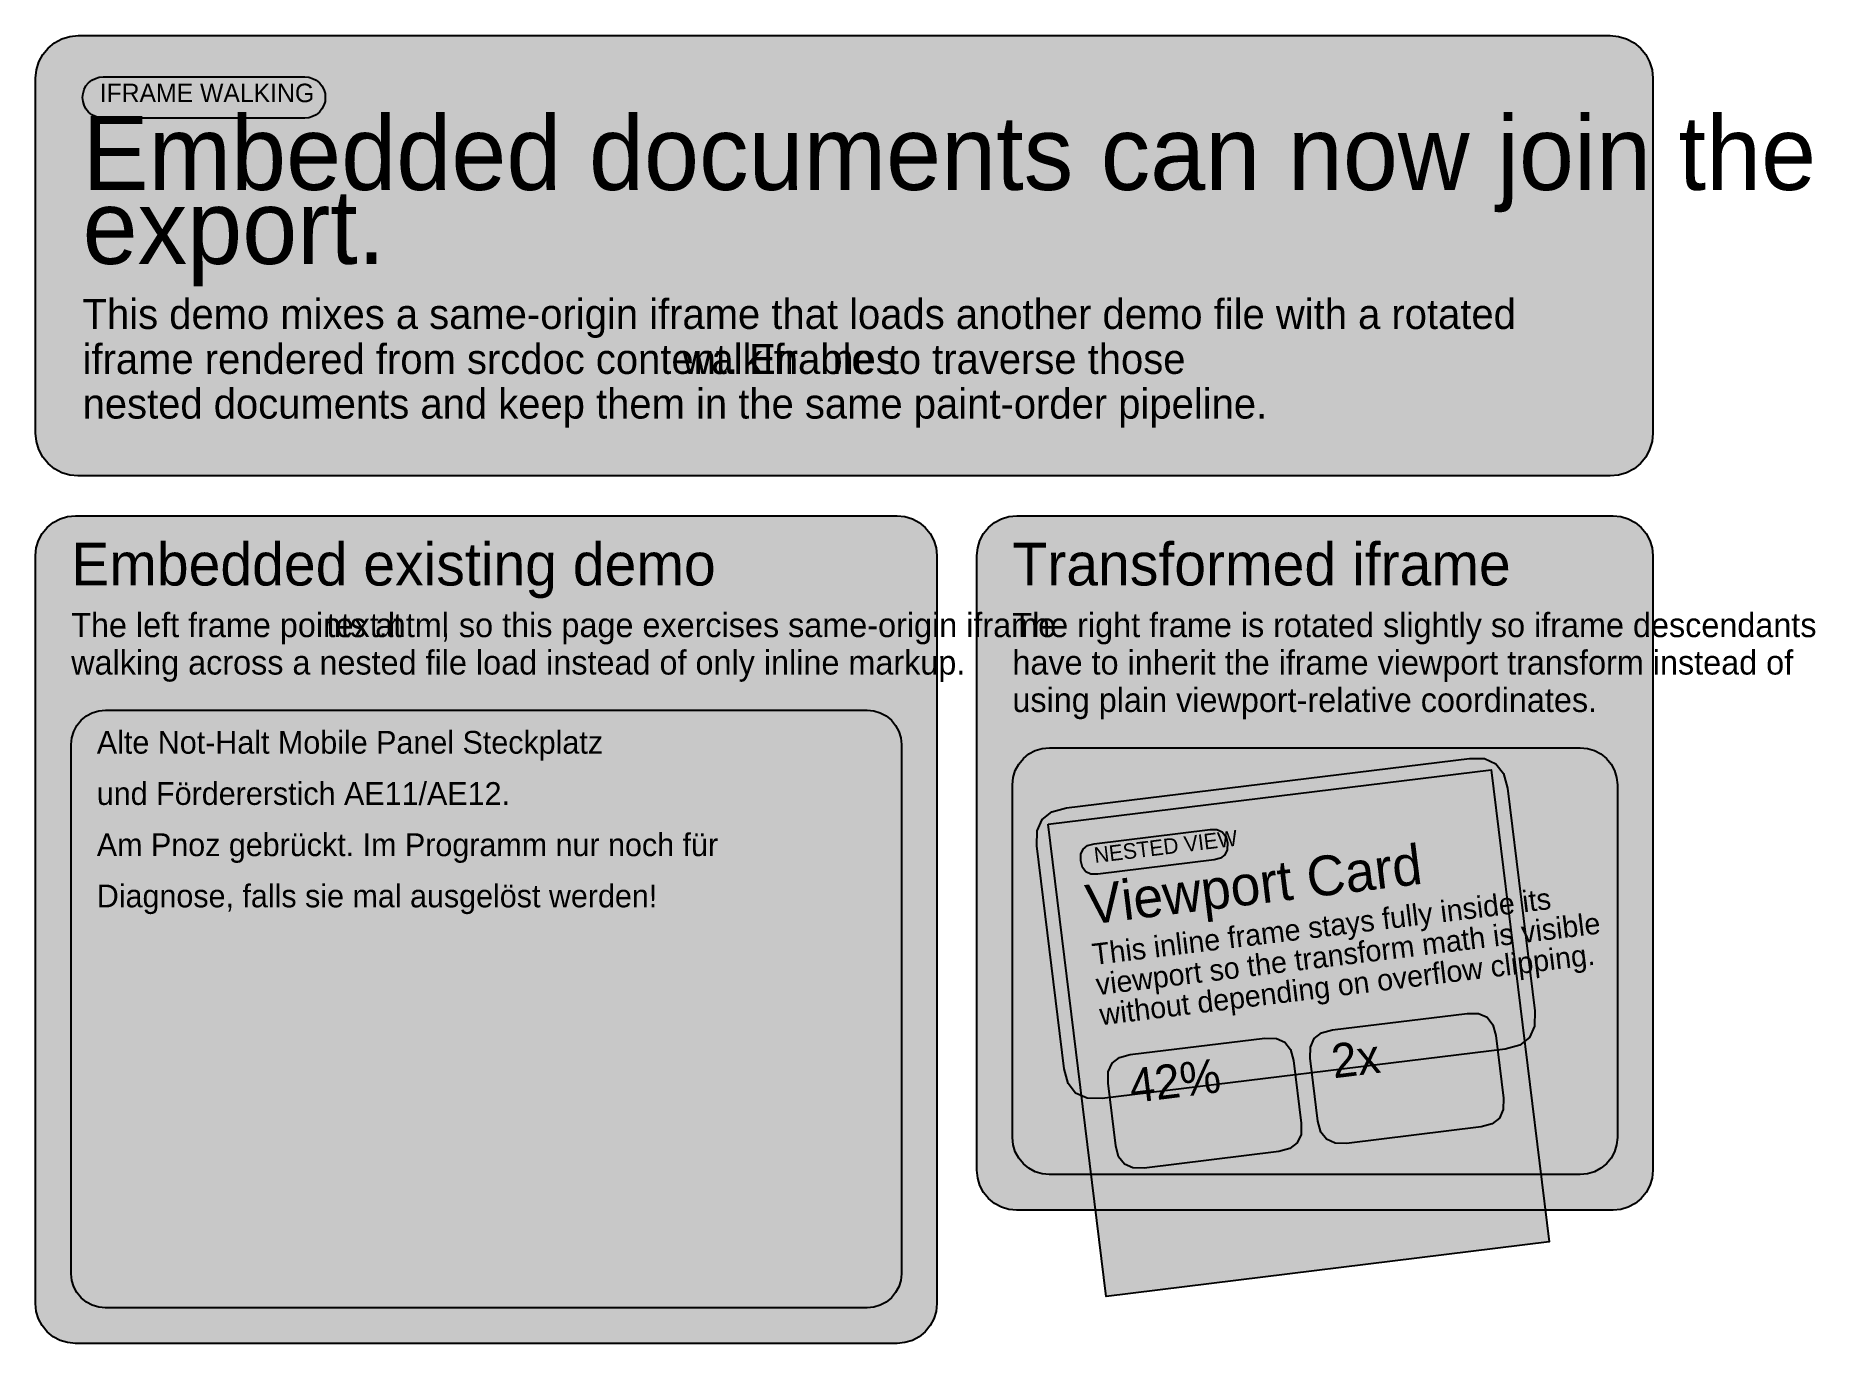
# Model space of a CAD drawing. Extents: x 42 to 1292, y 43 to 962.
import ezdxf

# ---------------------------------------------------------------- set-up
doc = ezdxf.new("R2010")
doc.units = 0

msp = doc.modelspace()

# ---------------------------------------------------------------- hatches: boundary and pattern name
at = {"true_color": 0xffffff}
for points in [[(72, 962), (1148, 962), (1148, 962), (1153.9, 961.4), (1159.5, 959.7), (1164.7, 956.9), (1169.2, 953.2), (1172.9, 948.7), (1175.7, 943.5), (1177.4, 937.9), (1178, 932), (1178, 682.5), (1178, 682.5), (1177.4, 676.6), (1175.7, 671), (1172.9, 665.8), (1169.2, 661.3), (1164.7, 657.6), (1159.5, 654.8), (1153.9, 653.1), (1148, 652.5), (72, 652.5), (72, 652.5), (66.1, 653.1), (60.5, 654.8), (55.3, 657.6), (50.8, 661.3), (47.1, 665.8), (44.3, 671), (42.6, 676.6), (42, 682.5), (42, 932), (42, 932), (42.6, 937.9), (44.3, 943.5), (47.1, 948.7), (50.8, 953.2), (55.3, 956.9), (60.5, 959.7), (66.1, 961.4), (72, 962)], [(70, 624.5), (647.1, 624.5), (647.1, 624.5), (652.6, 624), (657.9, 622.4), (662.7, 619.8), (666.9, 616.3), (670.4, 612.1), (673, 607.2), (674.6, 602), (675.1, 596.5), (675.1, 70.8), (675.1, 70.8), (674.6, 65.3), (673, 60.1), (670.4, 55.3), (666.9, 51), (662.7, 47.5), (657.9, 44.9), (652.6, 43.4), (647.1, 42.8), (70, 42.8), (70, 42.8), (64.5, 43.4), (59.3, 44.9), (54.4, 47.5), (50.2, 51), (46.7, 55.3), (44.1, 60.1), (42.5, 65.3), (42, 70.8), (42, 596.5), (42, 596.5), (42.5, 602), (44.1, 607.2), (46.7, 612.1), (50.2, 616.3), (54.4, 619.8), (59.3, 622.4), (64.5, 624), (70, 624.5)], [(731.1, 624.5), (1150, 624.5), (1150, 624.5), (1155.5, 624), (1160.7, 622.4), (1165.6, 619.8), (1169.8, 616.3), (1173.3, 612.1), (1175.9, 607.2), (1177.5, 602), (1178, 596.5), (1178, 164.5), (1178, 164.5), (1177.5, 159), (1175.9, 153.8), (1173.3, 148.9), (1169.8, 144.7), (1165.6, 141.2), (1160.7, 138.6), (1155.5, 137), (1150, 136.5), (731.1, 136.5), (731.1, 136.5), (725.7, 137), (720.4, 138.6), (715.6, 141.2), (711.3, 144.7), (707.9, 148.9), (705.3, 153.8), (703.7, 159), (703.1, 164.5), (703.1, 596.5), (703.1, 596.5), (703.7, 602), (705.3, 607.2), (707.9, 612.1), (711.3, 616.3), (715.6, 619.8), (720.4, 622.4), (725.7, 624), (731.1, 624.5)], [(91, 487.8), (626.1, 487.8), (626.1, 487.8), (630.8, 487.4), (635.3, 486), (639.5, 483.8), (643.1, 480.8), (646.1, 477.1), (648.3, 473), (649.7, 468.5), (650.1, 463.8), (650.1, 91.8), (650.1, 91.8), (649.7, 87.1), (648.3, 82.6), (646.1, 78.5), (643.1, 74.8), (639.5, 71.9), (635.3, 69.6), (630.8, 68.3), (626.1, 67.8), (91, 67.8), (91, 67.8), (86.3, 68.3), (81.8, 69.6), (77.7, 71.9), (74, 74.8), (71, 78.5), (68.8, 82.6), (67.5, 87.1), (67, 91.8), (67, 463.8), (67, 463.8), (67.5, 468.5), (68.8, 473), (71, 477.1), (74, 480.8), (77.7, 483.8), (81.8, 486), (86.3, 487.4), (91, 487.8)], [(745.2, 392.5), (745.4, 403.1), (748.9, 411.1), (755.8, 416.5), (766.1, 419.2), (1049.1, 454), (1059.7, 453.8), (1067.7, 450.2), (1073.1, 443.3), (1075.9, 433.1), (1095.1, 276.5), (1094.9, 265.9), (1091.4, 257.9), (1084.5, 252.5), (1074.2, 249.7), (791.1, 215), (780.5, 215.2), (772.5, 218.7), (767.2, 225.6), (764.4, 235.9)], [(937.3, 243.2), (937.4, 251.1), (940.1, 257.1), (945.3, 261.1), (952.9, 263.2), (1047.6, 274.8), (1055.5, 274.7), (1061.5, 272), (1065.5, 266.8), (1067.6, 259.2), (1073, 215.1), (1072.9, 207.2), (1070.2, 201.2), (1065, 197.1), (1057.4, 195.1), (962.7, 183.4), (954.8, 183.6), (948.8, 186.3), (944.8, 191.4), (942.7, 199.1)], [(795.3, 225.7), (795.4, 233.7), (798.1, 239.7), (803.3, 243.7), (810.9, 245.8), (905.5, 257.4), (913.5, 257.2), (919.5, 254.6), (923.5, 249.4), (925.6, 241.7), (931, 197.7), (930.9, 189.7), (928.2, 183.7), (923, 179.7), (915.3, 177.6), (820.7, 166), (812.8, 166.2), (806.8, 168.8), (802.7, 174), (800.7, 181.7)]]:
    msp.add_hatch(color=256, dxfattribs=at).paths.add_polyline_path(points, flags=0)
at = {"true_color": 0xf7d7c4}
msp.add_hatch(color=256, dxfattribs=at).paths.add_polyline_path([(89.5, 933), (231, 933), (231, 933), (233.9, 932.7), (236.6, 931.9), (239.1, 930.6), (241.3, 928.8), (243.1, 926.6), (244.4, 924), (245.3, 921.3), (245.5, 918.5), (245.5, 918.5), (245.5, 918.5), (245.3, 915.7), (244.4, 913), (243.1, 910.4), (241.3, 908.2), (239.1, 906.4), (236.6, 905.1), (233.9, 904.3), (231, 904), (89.5, 904), (89.5, 904), (86.7, 904.3), (84, 905.1), (81.4, 906.4), (79.2, 908.2), (77.4, 910.4), (76.1, 913), (75.3, 915.7), (75, 918.5), (75, 918.5), (75, 918.5), (75.3, 921.3), (76.1, 924), (77.4, 926.6), (79.2, 928.8), (81.4, 930.6), (84, 931.9), (86.7, 932.7), (89.5, 933)], flags=0)
at = {"true_color": 0xe8f1f8}
msp.add_hatch(color=256, dxfattribs=at).paths.add_polyline_path([(754.1, 461.5), (1127, 461.5), (1127, 461.5), (1132.1, 461), (1136.9, 459.5), (1141.4, 457.1), (1145.4, 453.9), (1148.6, 449.9), (1151, 445.4), (1152.5, 440.5), (1153, 435.5), (1153, 187.5), (1153, 187.5), (1152.5, 182.4), (1151, 177.5), (1148.6, 173), (1145.4, 169.1), (1141.4, 165.9), (1136.9, 163.4), (1132.1, 162), (1127, 161.5), (754.1, 161.5), (754.1, 161.5), (749.1, 162), (744.2, 163.4), (739.7, 165.9), (735.8, 169.1), (732.5, 173), (730.1, 177.5), (728.6, 182.4), (728.1, 187.5), (728.1, 435.5), (728.1, 435.5), (728.6, 440.5), (730.1, 445.4), (732.5, 449.9), (735.8, 453.9), (739.7, 457.1), (744.2, 459.5), (749.1, 461), (754.1, 461.5)], flags=0)
at = {"true_color": 0xfff8f0}
msp.add_hatch(color=256, dxfattribs=at).paths.add_polyline_path([(753.2, 407.8), (1064.4, 446), (1105.2, 114.1), (793.9, 75.8)], flags=0)
at = {"true_color": 0x24324a}
msp.add_hatch(color=256, dxfattribs=at).paths.add_polyline_path([(776.1, 381.9), (776.2, 386.7), (777.8, 390.3), (780.9, 392.7), (785.5, 394), (867.1, 404), (871.8, 403.9), (875.4, 402.3), (877.9, 399.2), (879.1, 394.6), (879.1, 394.6), (879, 389.8), (877.4, 386.2), (874.3, 383.8), (869.7, 382.6), (788.1, 372.6), (783.3, 372.7), (779.7, 374.2), (777.3, 377.3), (776.1, 381.9)], flags=0)

# ---------------------------------------------------------------- linework, layer by layer
at = {"true_color": 0x16213e}
for points in [[(72, 962), (1148, 962), (1148, 962), (1153.9, 961.4), (1159.5, 959.7), (1164.7, 956.9), (1169.2, 953.2), (1172.9, 948.7), (1175.7, 943.5), (1177.4, 937.9), (1178, 932), (1178, 682.5), (1178, 682.5), (1177.4, 676.6), (1175.7, 671), (1172.9, 665.8), (1169.2, 661.3), (1164.7, 657.6), (1159.5, 654.8), (1153.9, 653.1), (1148, 652.5), (72, 652.5), (72, 652.5), (66.1, 653.1), (60.5, 654.8), (55.3, 657.6), (50.8, 661.3), (47.1, 665.8), (44.3, 671), (42.6, 676.6), (42, 682.5), (42, 932), (42, 932), (42.6, 937.9), (44.3, 943.5), (47.1, 948.7), (50.8, 953.2), (55.3, 956.9), (60.5, 959.7), (66.1, 961.4), (72, 962)], [(70, 624.5), (647.1, 624.5), (647.1, 624.5), (652.6, 624), (657.9, 622.4), (662.7, 619.8), (666.9, 616.3), (670.4, 612.1), (673, 607.2), (674.6, 602), (675.1, 596.5), (675.1, 70.8), (675.1, 70.8), (674.6, 65.3), (673, 60.1), (670.4, 55.3), (666.9, 51), (662.7, 47.5), (657.9, 44.9), (652.6, 43.4), (647.1, 42.8), (70, 42.8), (70, 42.8), (64.5, 43.4), (59.3, 44.9), (54.4, 47.5), (50.2, 51), (46.7, 55.3), (44.1, 60.1), (42.5, 65.3), (42, 70.8), (42, 596.5), (42, 596.5), (42.5, 602), (44.1, 607.2), (46.7, 612.1), (50.2, 616.3), (54.4, 619.8), (59.3, 622.4), (64.5, 624), (70, 624.5)], [(731.1, 624.5), (1150, 624.5), (1150, 624.5), (1155.5, 624), (1160.7, 622.4), (1165.6, 619.8), (1169.8, 616.3), (1173.3, 612.1), (1175.9, 607.2), (1177.5, 602), (1178, 596.5), (1178, 164.5), (1178, 164.5), (1177.5, 159), (1175.9, 153.8), (1173.3, 148.9), (1169.8, 144.7), (1165.6, 141.2), (1160.7, 138.6), (1155.5, 137), (1150, 136.5), (731.1, 136.5), (731.1, 136.5), (725.7, 137), (720.4, 138.6), (715.6, 141.2), (711.3, 144.7), (707.9, 148.9), (705.3, 153.8), (703.7, 159), (703.1, 164.5), (703.1, 596.5), (703.1, 596.5), (703.7, 602), (705.3, 607.2), (707.9, 612.1), (711.3, 616.3), (715.6, 619.8), (720.4, 622.4), (725.7, 624), (731.1, 624.5)]]:
    msp.add_lwpolyline(points, close=True, dxfattribs=at)
at = {"true_color": 0xf7d7c4}
msp.add_lwpolyline([(89.5, 933), (231, 933), (231, 933), (233.9, 932.7), (236.6, 931.9), (239.1, 930.6), (241.3, 928.8), (243.1, 926.6), (244.4, 924), (245.3, 921.3), (245.5, 918.5), (245.5, 918.5), (245.5, 918.5), (245.3, 915.7), (244.4, 913), (243.1, 910.4), (241.3, 908.2), (239.1, 906.4), (236.6, 905.1), (233.9, 904.3), (231, 904), (89.5, 904), (89.5, 904), (86.7, 904.3), (84, 905.1), (81.4, 906.4), (79.2, 908.2), (77.4, 910.4), (76.1, 913), (75.3, 915.7), (75, 918.5), (75, 918.5), (75, 918.5), (75.3, 921.3), (76.1, 924), (77.4, 926.6), (79.2, 928.8), (81.4, 930.6), (84, 931.9), (86.7, 932.7), (89.5, 933)], close=True, dxfattribs=at)
at = {"true_color": 0x12263f}
for points in [[(91, 487.8), (626.1, 487.8), (626.1, 487.8), (630.8, 487.4), (635.3, 486), (639.5, 483.8), (643.1, 480.8), (646.1, 477.1), (648.3, 473), (649.7, 468.5), (650.1, 463.8), (650.1, 91.8), (650.1, 91.8), (649.7, 87.1), (648.3, 82.6), (646.1, 78.5), (643.1, 74.8), (639.5, 71.9), (635.3, 69.6), (630.8, 68.3), (626.1, 67.8), (91, 67.8), (91, 67.8), (86.3, 68.3), (81.8, 69.6), (77.7, 71.9), (74, 74.8), (71, 78.5), (68.8, 82.6), (67.5, 87.1), (67, 91.8), (67, 463.8), (67, 463.8), (67.5, 468.5), (68.8, 473), (71, 477.1), (74, 480.8), (77.7, 483.8), (81.8, 486), (86.3, 487.4), (91, 487.8)], [(745.2, 392.5), (745.4, 403.1), (748.9, 411.1), (755.8, 416.5), (766.1, 419.2), (1049.1, 454), (1059.7, 453.8), (1067.7, 450.2), (1073.1, 443.3), (1075.9, 433.1), (1095.1, 276.5), (1094.9, 265.9), (1091.4, 257.9), (1084.5, 252.5), (1074.2, 249.7), (791.1, 215), (780.5, 215.2), (772.5, 218.7), (767.2, 225.6), (764.4, 235.9)]]:
    msp.add_lwpolyline(points, close=True, dxfattribs=at)
at = {"true_color": 0xe8f1f8}
msp.add_lwpolyline([(754.1, 461.5), (1127, 461.5), (1127, 461.5), (1132.1, 461), (1136.9, 459.5), (1141.4, 457.1), (1145.4, 453.9), (1148.6, 449.9), (1151, 445.4), (1152.5, 440.5), (1153, 435.5), (1153, 187.5), (1153, 187.5), (1152.5, 182.4), (1151, 177.5), (1148.6, 173), (1145.4, 169.1), (1141.4, 165.9), (1136.9, 163.4), (1132.1, 162), (1127, 161.5), (754.1, 161.5), (754.1, 161.5), (749.1, 162), (744.2, 163.4), (739.7, 165.9), (735.8, 169.1), (732.5, 173), (730.1, 177.5), (728.6, 182.4), (728.1, 187.5), (728.1, 435.5), (728.1, 435.5), (728.6, 440.5), (730.1, 445.4), (732.5, 449.9), (735.8, 453.9), (739.7, 457.1), (744.2, 459.5), (749.1, 461), (754.1, 461.5)], close=True, dxfattribs=at)
at = {"true_color": 0xfff8f0}
msp.add_lwpolyline([(753.2, 407.8), (1064.4, 446), (1105.2, 114.1), (793.9, 75.8)], close=True, dxfattribs=at)
at = {"true_color": 0x24324a}
for points in [[(776.1, 381.9), (776.2, 386.7), (777.8, 390.3), (780.9, 392.7), (785.5, 394), (867.1, 404), (871.8, 403.9), (875.4, 402.3), (877.9, 399.2), (879.1, 394.6), (879.1, 394.6), (879, 389.8), (877.4, 386.2), (874.3, 383.8), (869.7, 382.6), (788.1, 372.6), (783.3, 372.7), (779.7, 374.2), (777.3, 377.3), (776.1, 381.9)], [(937.3, 243.2), (937.4, 251.1), (940.1, 257.1), (945.3, 261.1), (952.9, 263.2), (1047.6, 274.8), (1055.5, 274.7), (1061.5, 272), (1065.5, 266.8), (1067.6, 259.2), (1073, 215.1), (1072.9, 207.2), (1070.2, 201.2), (1065, 197.1), (1057.4, 195.1), (962.7, 183.4), (954.8, 183.6), (948.8, 186.3), (944.8, 191.4), (942.7, 199.1)], [(795.3, 225.7), (795.4, 233.7), (798.1, 239.7), (803.3, 243.7), (810.9, 245.8), (905.5, 257.4), (913.5, 257.2), (919.5, 254.6), (923.5, 249.4), (925.6, 241.7), (931, 197.7), (930.9, 189.7), (928.2, 183.7), (923, 179.7), (915.3, 177.6), (820.7, 166), (812.8, 166.2), (806.8, 168.8), (802.7, 174), (800.7, 181.7)]]:
    msp.add_lwpolyline(points, close=True, dxfattribs=at)

# ---------------------------------------------------------------- texts
at = {"true_color": 0xb85c38}
msp.add_text('IFRAME WALKING', height=13, dxfattribs=at).set_placement((87, 915.2))
at = {"true_color": 0x16213e}
for s, height, p in [('Embedded documents can now join the', 52, (75, 853.5)), ('export.', 52, (75, 801.5)), ('This demo mixes a same-origin iframe that loads another demo file with a rotated', 21, (75, 755.8)), ('iframe rendered from srcdoc content. Enable ', 21, (75, 724.2)), ('walkIframes', 21, (496.4, 724.2)), (' to traverse those', 21, (632.7, 724.2)), ('nested documents and keep them in the same paint-order pipeline.', 21, (75, 692.8)), ('Embedded existing demo', 30, (67, 575.5)), ('Transformed iframe', 30, (728.1, 575.5)), ('The left frame points at ', 17, (67, 539.2)), ('text.html', 17, (246.4, 539.2)), (', so this page exercises same-origin iframe', 17, (326.7, 539.2)), ('The right frame is rotated slightly so iframe descendants', 17, (728.1, 539.2)), ('walking across a nested file load instead of only inline markup.', 17, (67, 512.9)), ('have to inherit the iframe viewport transform instead of', 17, (728.1, 512.9)), ('using plain viewport-relative coordinates.', 17, (728.1, 486.6))]:
    msp.add_text(s, height=height, dxfattribs=at).set_placement(p)
at = {"true_color": 0x000000}
for s, p in [('Alte Not-Halt Mobile Panel Steckplatz', (85, 457.3)), ('und Fördererstich AE11/AE12.', (85, 421.3)), ('Am Pnoz gebrückt. Im Programm nur noch für', (85, 385.3)), ('Diagnose, falls sie mal ausgelöst werden!', (85, 349.3))]:
    msp.add_text(s, height=16, dxfattribs=at).set_placement(p)
at = {"true_color": 0xfff6eb}
msp.add_text('NESTED VIEW', height=11, rotation=7, dxfattribs=at).set_placement((786.1, 380.4))
at = {"true_color": 0x24324a}
for s, height, p in [('Viewport Card', 28, (781.6, 337.1)), ('This inline frame stays fully inside its', 15, (785.1, 308.7)), ('viewport so the transform math is visible', 15, (787.7, 287.5)), ('without depending on overflow clipping.', 15, (790.3, 266.4)), ('2x', 24, (953.8, 229.1)), ('42%', 24, (811.8, 211.7))]:
    msp.add_text(s, height=height, rotation=7, dxfattribs=at).set_placement(p)

doc.saveas('drawing.dxf')
